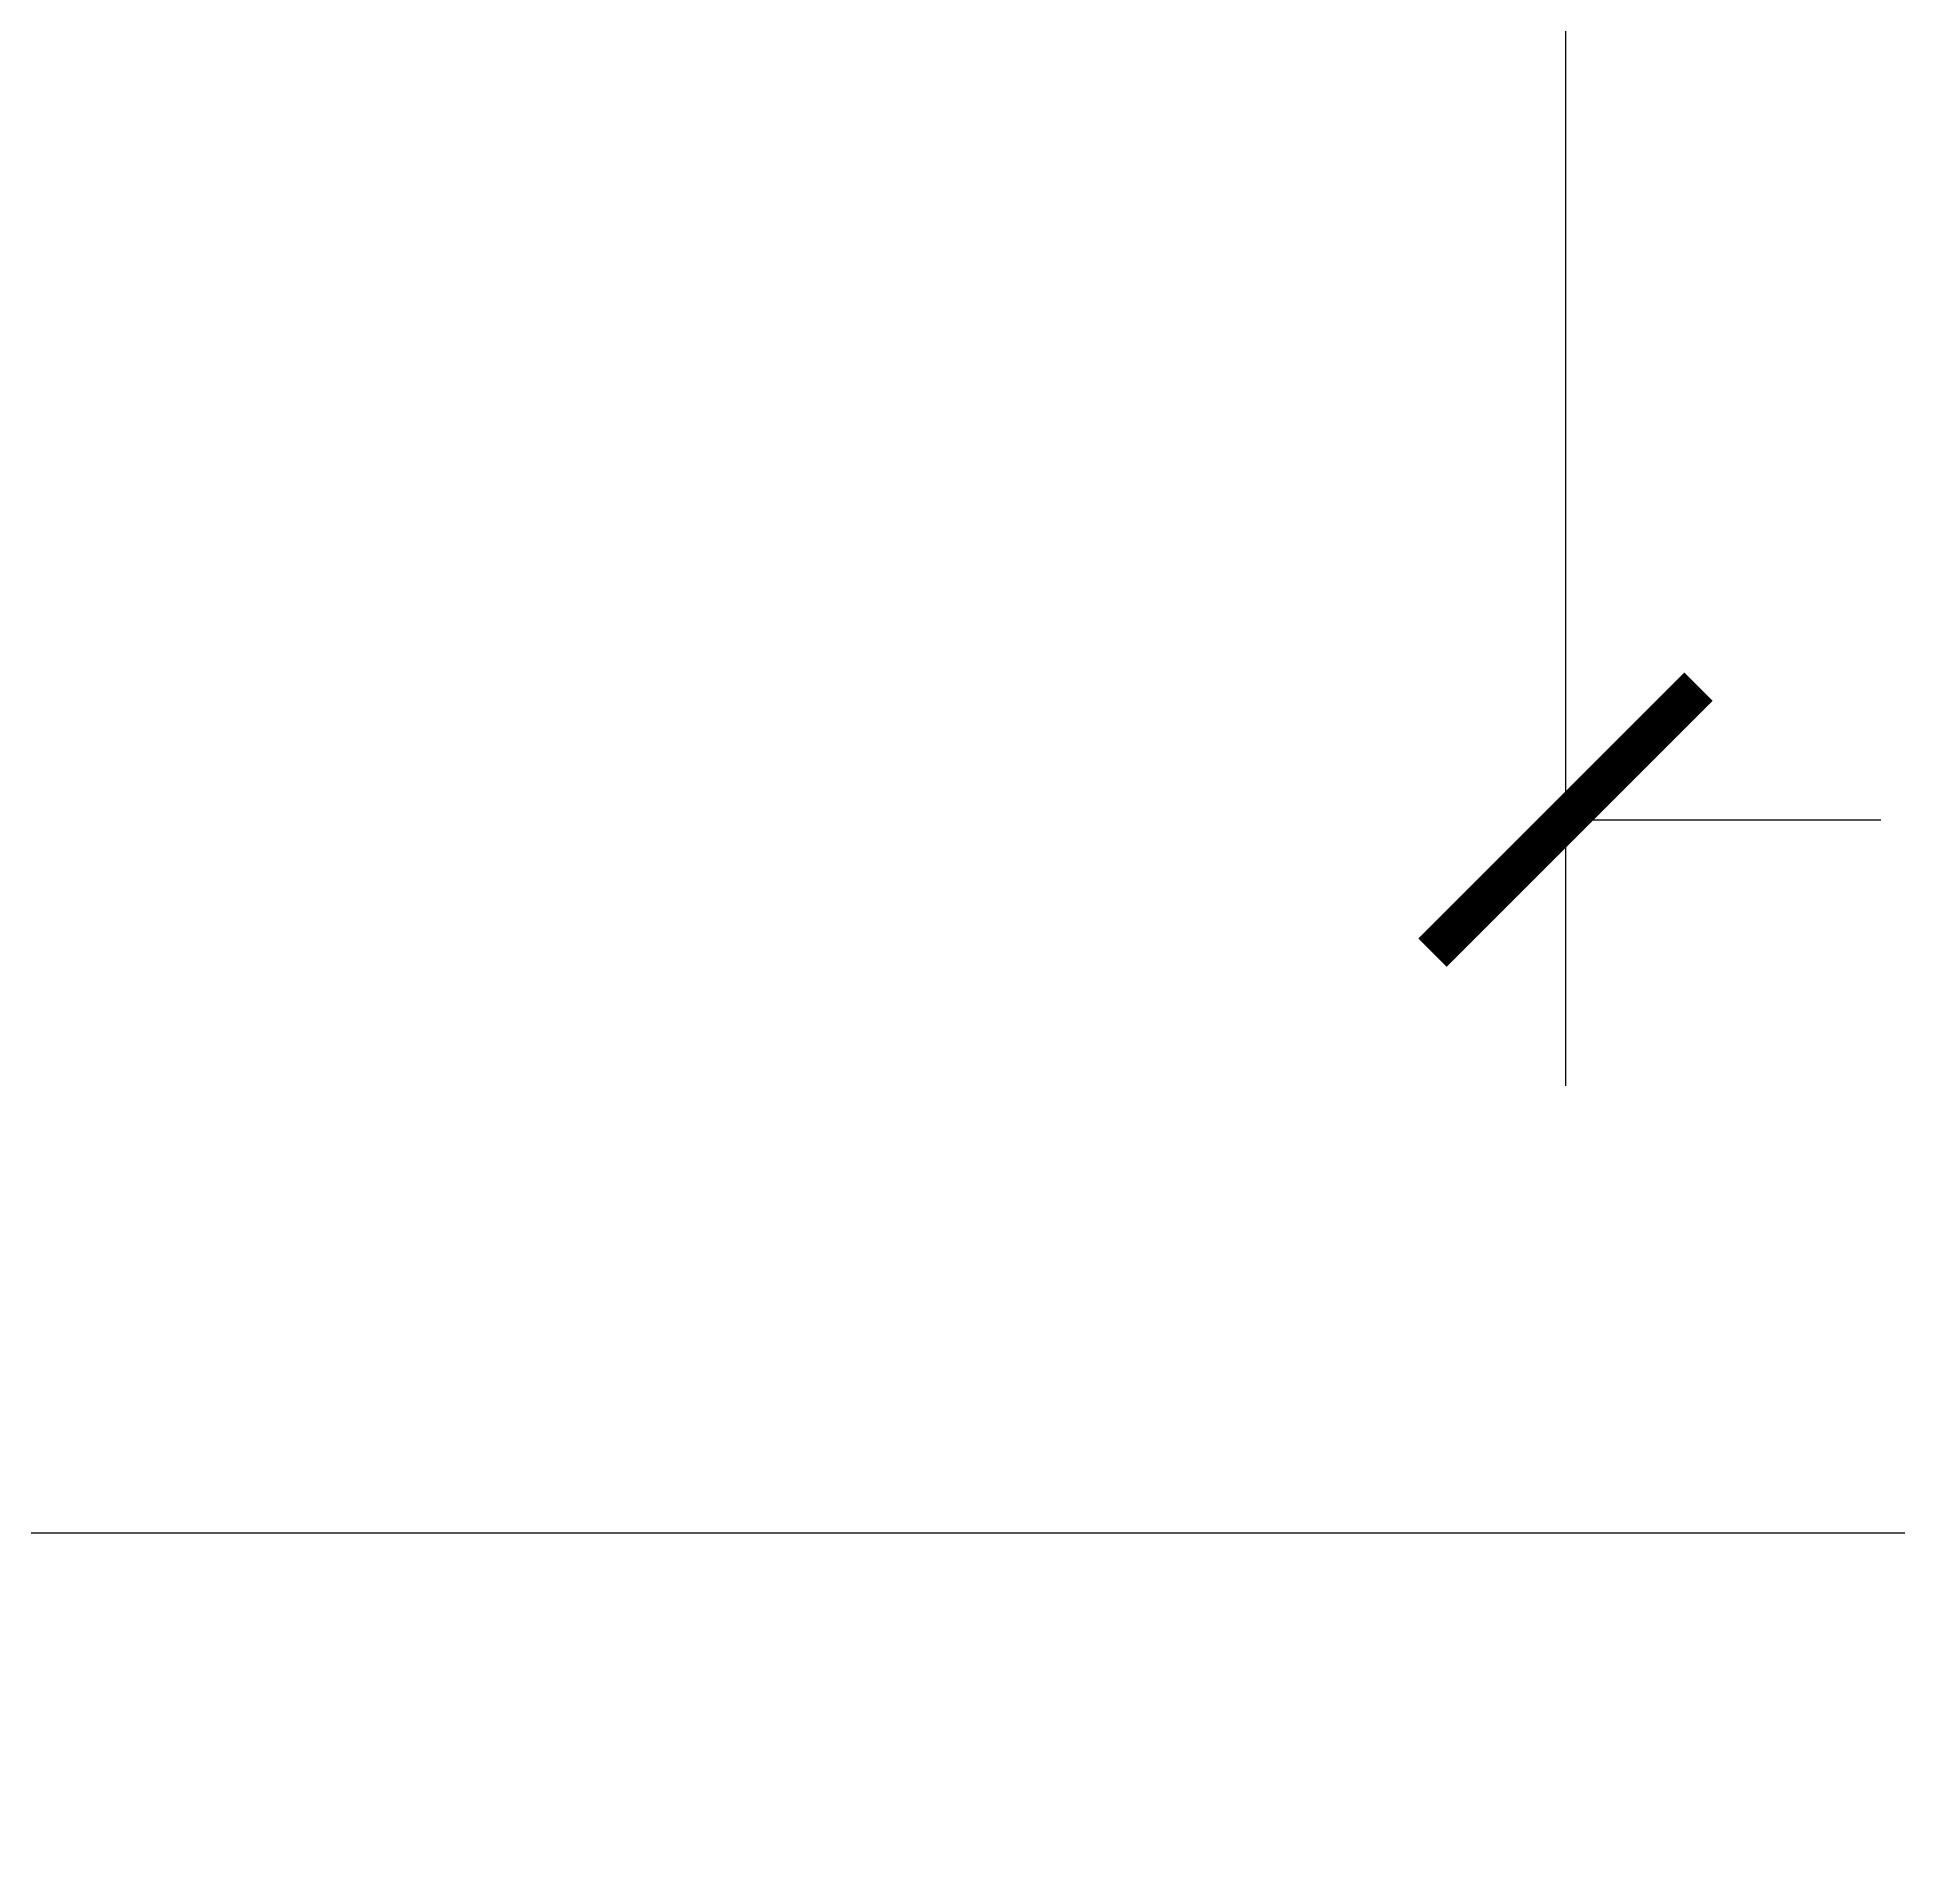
# Model space of a CAD drawing. Header units: inches. Extents: x -1254 to 5631, y 14 to 582.
# Drawn here: x 508.88 to 540.38, y 40.49 to 71.39 of the extents above; entities that cross this region are included whole.
import ezdxf

# ---------------------------------------------------------------- set-up
doc = ezdxf.new("R2010")
doc.units = ezdxf.units.IN
doc.header["$MEASUREMENT"] = 0
doc.layers.add('Dim', color=5, linetype='Continuous')
doc.styles.add('ROMANS', font='romans.shx', dxfattribs={"width": 1.15})
doc.dimstyles.new('ROMANS', dxfattribs={"dimscale": 0, "dimtxt": 0.078125, "dimasz": 0.09375, "dimexe": 0.09375, "dimexo": 0.09375, "dimgap": 0.0625, "dimtad": 0, "dimdec": 4, "dimzin": 1, "dimdsep": 46, "dimlunit": 4, "dimtxsty": 'ROMANS', "dimblk": 'ARCHTICK', "dimcen": 0.0625, "dimdle": 0.09375, "dimclrd": 256, "dimclre": 256, "dimclrt": 256, "dimadec": 0, "dimazin": 0, "dimtfac": 1, "dimtdec": 4, "dimtofl": 0, "dimtmove": 2, "dimatfit": 0, "dimfxl": 1, "dimtfillclr": 256, "dimfrac": 2, "dimtolj": 1, "dimtzin": 0, "dimarcsym": 0})

# ---------------------------------------------------------------- blocks, each defined once
blk = doc.blocks.new('_ArchTick')
at = {"color": 0, "linetype": 'ByBlock', "const_width": 0.15}
blk.add_lwpolyline([(-0.5, -0.5), (0.5, 0.5)], dxfattribs=at)
blk = doc.blocks.new('*D20')
at = {"layer": 'DEFPOINTS', "color": 0, "transparency": 16777216}
for p in [(322.741, 49.004), (594.741, 49.004), (594.741, 46.078)]:
    blk.add_point(p, dxfattribs=at)
at = {"layer": 'Dim', "lineweight": -2, "transparency": 16777216}
for p, q in [((322.647, 46.078), (432.022, 46.078)), ((594.835, 46.078), (485.46, 46.078)), ((322.741, 44.504), (322.741, 41.578)), ((594.741, 44.504), (594.741, 41.578))]:
    blk.add_line(p, q, dxfattribs=at)
at = {"layer": 'Dim', "lineweight": -2, "transparency": 16777216, "xscale": 4.5, "yscale": 4.5, "zscale": 4.5, "rotation": 180}
blk.add_blockref('_ArchTick', (322.741, 46.078), dxfattribs=at)
at = {"layer": 'Dim', "lineweight": -2, "transparency": 16777216, "xscale": 4.5, "yscale": 4.5, "zscale": 4.5}
blk.add_blockref('_ArchTick', (594.741, 46.078), dxfattribs=at)
at = {"layer": 'Dim', "transparency": 16777216, "insert": (458.741, 46.078), "char_height": 3.75, "attachment_point": 5, "style": 'ROMANS'}
blk.add_mtext('\\A1;22\'-8" [6909]', dxfattribs=at)
blk = doc.blocks.new('*D21')
at = {"layer": 'DEFPOINTS', "color": 0, "transparency": 16777216}
for p in [(534.741, 103.689), (534.741, 58.149), (594.741, 56.26)]:
    blk.add_point(p, dxfattribs=at)
at = {"layer": 'Dim', "lineweight": -2, "transparency": 16777216}
for p, q in [((534.741, 99.189), (534.741, 53.649)), ((594.741, 60.76), (594.741, 62.649)), ((534.647, 58.149), (540.076, 58.149)), ((594.835, 58.149), (589.406, 58.149))]:
    blk.add_line(p, q, dxfattribs=at)
at = {"layer": 'Dim', "lineweight": -2, "transparency": 16777216, "xscale": 4.5, "yscale": 4.5, "zscale": 4.5, "rotation": 180}
blk.add_blockref('_ArchTick', (534.741, 58.149), dxfattribs=at)
at = {"layer": 'Dim', "lineweight": -2, "transparency": 16777216, "xscale": 4.5, "yscale": 4.5, "zscale": 4.5}
blk.add_blockref('_ArchTick', (594.741, 58.149), dxfattribs=at)
at = {"layer": 'Dim', "transparency": 16777216, "insert": (564.741, 58.149), "char_height": 3.75, "attachment_point": 5, "style": 'ROMANS'}
blk.add_mtext('\\A1;5\'-0" [1524]', dxfattribs=at)

msp = doc.modelspace()

# ---------------------------------------------------------------- dimensions: what is measured, and where the dimension line sits
at = {"layer": 'Dim'}
for base, p1, p2, picture, middle in [((534.74124, 58.14885), (594.74124, 56.26032), (534.74124, 103.68852), '*D21', (564.74124, 58.14885)), ((594.74124, 46.07771), (322.74124, 49.00431), (594.74124, 49.00431), '*D20', (458.74124, 46.07771))]:
    dim = msp.add_linear_dim(base=base, p1=p1, p2=p2, dimstyle='ROMANS', override={"dimscale": 0, "dimtxt": 0.078125, "dimasz": 0.09375, "dimexe": 0.09375, "dimexo": 0.09375, "dimgap": 0.0625, "dimcen": 0.0625, "dimtix": 0, "dimtofl": 0, "dimtmove": 2, "dimatfit": 0}, dxfattribs=at)
    dim.commit()
    dim.dimension.update_dxf_attribs({"geometry": picture, "text_midpoint": middle})

doc.saveas('drawing.dxf')
